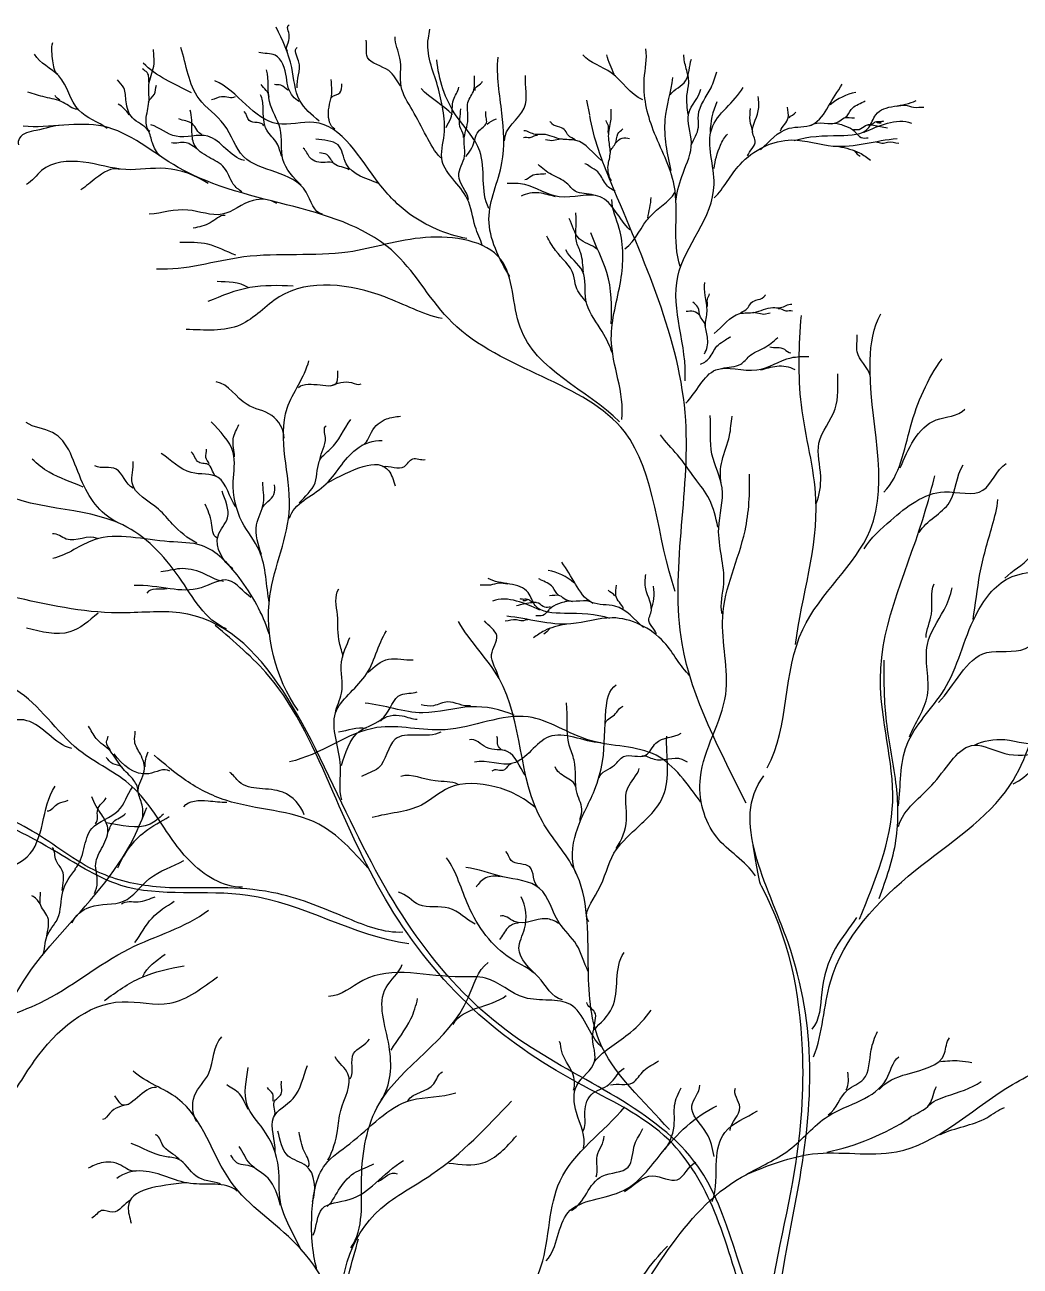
# Model space of a CAD drawing. Header units: millimetres. Extents: x 87938 to 265635, y 330093 to 434310.
# Drawn here: x 186247 to 187852, y 341666 to 343668 of the extents above; entities that cross this region are included whole.
import ezdxf

# ---------------------------------------------------------------- set-up
doc = ezdxf.new("R2010")
doc.units = ezdxf.units.MM

# ---------------------------------------------------------------- blocks, each defined once
blk = doc.blocks.new('A$C62A603CB')
for p, q in [((3153.8, 15493.8), (3146.4, 15527.7)), ((3066.1, 15433.6), (3051.7, 15436.1)), ((3089.9, 15438), (3066.1, 15433.6)), ((3762, 15411.3), (3769, 15403.2)), ((3769, 15403.2), (3775.9, 15398.2)), ((3530.5, 15039.1), (3554.3, 15034.7)), ((3554.3, 15034.7), (3568.7, 15037.2)), ((3054.7, 14302.4), (3047.8, 14297.4)), ((3061.7, 14310.5), (3054.7, 14302.4))]:
    blk.add_line(p, q)
for centre, radius, start, end in [((3790.3, 15419.4), 128, 100.9051, 130.5079), ((3609.1, 15450.7), 178.5, 155.894, 179.06), ((3033.5, 14318.6), 128, 49.4921, 79.0949), ((3573.7, 13683.5), 592.8, 282.2302, 302.3807)]:
    blk.add_arc(centre, radius, start, end)
for points, start_tangent, end_tangent in [([(2456.9, 15639.5), (2461.3, 15674.9), (2461.3, 15701)], (-0.545181, 0.838318), (0.957846, 0.287281)), ([(2810.3, 15394.6), (2776.9, 15444.8), (2744.9, 15504.1), (2719, 15558.9), (2716.1, 15624.3), (2705.3, 15673)], (-0.721391, 0.692528), (0.073914, 0.997265)), ([(2906.3, 15192.2), (2889.6, 15236.4), (2871.2, 15300.3), (2837.8, 15345.9), (2813.5, 15387), (2818, 15447.8), (2815, 15505.6), (2802.8, 15560.4), (2781.5, 15670), (2784.6, 15691.2)], (-0.342034, 0.939687), (0, 1)), ([(1928.3, 15586.4), (1916.7, 15617.9), (1916.7, 15660.1)], (-0.817702, 0.575642), (0.315976, 0.948767)), ([(2139.7, 15455.1), (2131.5, 15482.2), (2137.8, 15523), (2138.7, 15568.2), (2149.6, 15610.8), (2148.7, 15644.3)], (-0.76581, 0.643066), (0.037069, 0.999313)), ([(2537.7, 15264.5), (2499.9, 15315.5), (2355.7, 15397.6), (2311.2, 15470.9), (2253.5, 15530.8), (2211.4, 15648.4)], (-0.983822, 0.179149), (-0.307988, 0.95139)), ([(2479.3, 15555.6), (2482.6, 15617.7), (2479.3, 15648.8)], (-0.112322, 0.993672), (0.846382, 0.532576)), ([(2717.5, 15560.4), (2690.2, 15595.4), (2641.5, 15625.8), (2638.4, 15665.4)], (-0.569705, 0.82185), (-0.138227, 0.990401)), ([(3361.9, 15144.1), (3348, 15330.8), (3299.6, 15458.7), (3278.9, 15576.3), (3282.4, 15645.4)], (-0.316492, 0.948595), (-0.172812, 0.984955)), ([(2041.8, 15462), (1976.4, 15504.4), (1930.1, 15583.2), (1874.3, 15633.2)], (-0.796112, 0.60515), (-0.491849, 0.87068)), ([(2235.7, 15544.1), (2175.8, 15575.2), (2124.8, 15612.9)], (-0.87421, 0.485548), (-0.69396, 0.720013)), ([(2484.3, 15524.5), (2459.7, 15553.9), (2454.7, 15580.1), (2428.6, 15630.8), (2391, 15637.3)], (-0.893798, 0.448471), (-0.967011, 0.254733)), ([(2921.1, 15277.8), (2900, 15410), (2845.8, 15491.2), (2800.8, 15620.4)], (-0.464694, 0.885471), (-0.106279, 0.994336)), ([(2969.1, 15121.5), (2921.1, 15253.7), (2951.1, 15383), (2951.1, 15497.2), (2942, 15626.4)], (-0.522515, 0.85263), (0.084635, 0.996412)), ([(3275.5, 15527.9), (3202.9, 15590.1), (3137.1, 15631.6)], (-0.911632, 0.411008), (-0.666904, 0.745144)), ([(3209.7, 15586.6), (3192.5, 15631.6)], (-0.362719, 0.931899), (-0.231427, 0.972852)), ([(3338.8, 15539.8), (3374.1, 15572), (3387.3, 15621.9)], (0.56748, 0.823387), (0.316627, 0.94855)), ([(3380, 15494.4), (3377, 15538.4), (3381.4, 15567.7), (3375.6, 15599.9), (3369.7, 15632.2)], (-0.09646, 0.995337), (-0.057133, 0.998367)), ([(2138.7, 15566.4), (2134.2, 15590.9), (2123.3, 15599.9)], (-0.299612, 0.954061), (-0.624514, 0.781014)), ([(2488.5, 15332), (2446.7, 15391), (2440, 15462), (2415.6, 15524.2), (2408.9, 15597.3)], (-0.740367, 0.672203), (-0.280106, 0.959969)), ([(2957.1, 15434), (3002.3, 15509.2), (3005.2, 15584.4)], (-0.059701, 0.998216), (0.066096, 0.997813)), ([(3387.3, 15425.5), (3403.5, 15465), (3403.5, 15492.9), (3432.7, 15555.9), (3445.9, 15592.5)], (0.442149, 0.896942), (0.306265, 0.951946)), ([(2163.2, 15398.9), (2146, 15428.8), (2136, 15457.8), (2099.8, 15486.8), (2085.3, 15523.9), (2079.8, 15555.6), (2065.3, 15574.6)], (-0.67687, 0.736103), (-0.58924, 0.807958)), ([(2136.9, 15523), (2150.5, 15541.1), (2155.1, 15561.9)], (0.192443, 0.981308), (0.300911, 0.953652)), ([(2869.9, 15208.7), (2737.6, 15265.7), (2668.4, 15334.9), (2518.1, 15476.1), (2433.9, 15473.1), (2289.6, 15572.3)], (-0.981577, 0.191066), (-0.920281, 0.391257)), ([(2414.8, 15534.7), (2396.1, 15563.8)], (0.042728, 0.999087), (-0.575865, 0.817545)), ([(2458.1, 15550.6), (2441.7, 15562.1), (2427, 15563.7)], (-0.919448, 0.393212), (-0.917373, 0.398029)), ([(2566, 15460.7), (2551.3, 15498.3), (2559.5, 15549), (2557.8, 15575.2)], (-0.85755, 0.5144), (0, 1)), ([(2557.8, 15532.7), (2577.5, 15544.1), (2582.4, 15565.3)], (0.406001, 0.913873), (0.071424, 0.997446)), ([(2822.5, 15464.5), (2833.3, 15485.9), (2839.4, 15528.5), (2851.5, 15557.3)], (0.296315, 0.95509), (0.107685, 0.994185)), ([(2874.3, 15298.7), (2851.5, 15353.5), (2865.1, 15399.1), (2863.7, 15434.1), (2872.8, 15484.3), (2872.8, 15522.3), (2886.5, 15551.3), (2888, 15583.2)], (-0.207149, 0.978309), (0.084778, 0.9964)), ([(2889.6, 15549.8), (2906.3, 15571)], (-0.33789, 0.941186), (0.387672, 0.921797)), ([(3341.2, 15365.4), (3327.3, 15482.9), (3344.7, 15579.7)], (-0.242592, 0.970128), (0.120018, 0.992772)), ([(3372.8, 14881.1), (3356.1, 15121.2), (3439.7, 15333.3), (3434.2, 15461.7), (3506.8, 15556.6)], (0.073378, 0.997304), (0.512334, 0.858786)), ([(3546.8, 15413.4), (3612.3, 15462.6), (3666.1, 15471.6), (3703.4, 15513.3), (3734.7, 15564)], (0.734587, 0.678514), (0.554873, 0.831935)), ([(1973.4, 15506.6), (1940.5, 15522.3), (1898.7, 15534.2), (1859, 15545.5)], (-0.999964, 0.008427), (-0.978397, 0.206737)), ([(1932.3, 15527.5), (1921.8, 15538)], (-0.730696, 0.682703), (-0.326628, 0.945153)), ([(2336.2, 15535.3), (2305.4, 15535.3), (2282.2, 15528.5)], (-0.809864, -0.586617), (-0.994549, -0.104274)), ([(2444.4, 15397.4), (2432.7, 15428.2), (2409.5, 15458.2), (2400.9, 15510.3), (2395.2, 15540.1)], (-0.421869, 0.906657), (-0.442971, 0.896536)), ([(2836.9, 15494.1), (2764.6, 15554.3)], (-0.702733, 0.711454), (-0.683797, 0.729672)), ([(3352, 15298), (3368.2, 15359.5), (3387.3, 15429.9), (3381.4, 15497.3), (3409.3, 15553)], (0.133746, 0.991016), (0.225211, 0.97431)), ([(3516.6, 15398.9), (3534.4, 15433.3), (3529.7, 15446.9), (3541.5, 15502.6), (3541.5, 15535.6)], (0.349502, 0.936936), (-0.111816, 0.993729)), ([(3624.3, 15434.3), (3728.8, 15446.2), (3795.8, 15464.1), (3812.3, 15493.9), (3904.8, 15526.7)], (0.95137, 0.308052), (0.871055, 0.491186)), ([(2092.5, 15494), (2067.1, 15518.4)], (-0.590013, 0.807394), (-0.87425, 0.485476)), ([(2352.2, 15316.4), (2332.2, 15334.3), (2311.4, 15371.9), (2275.8, 15396), (2242.2, 15425.2), (2237, 15457.7), (2232.9, 15504.7)], (-0.865897, 0.500222), (-0.295555, 0.955326)), ([(2402.8, 15468.7), (2369, 15480.3), (2357.5, 15501.6)], (-0.439827, 0.898083), (-0.778813, 0.627257)), ([(2862.1, 15441.7), (2856.1, 15461.5), (2856.1, 15507.1)], (0.23863, 0.971111), (0.014588, 0.999894)), ([(2868.2, 15397.6), (2882, 15417.4), (2897.1, 15455.4), (2915.4, 15475.2), (2913.9, 15501.1)], (0.51487, 0.857268), (0.181543, 0.983383)), ([(3203.1, 15341.6), (3195.6, 15376.6), (3200.7, 15406.6), (3196.9, 15439.8), (3201.3, 15476.1), (3202.5, 15506.7)], (-0.526351, 0.850267), (-0.083036, 0.996547)), ([(3528.6, 15454), (3522.6, 15480.1), (3523.8, 15508.4)], (-0.140729, 0.990048), (0.07714, 0.99702)), ([(3592.4, 15456.9), (3610.3, 15486.5), (3609, 15511.4)], (0.368341, 0.929691), (0.023791, 0.999717)), ([(3612.6, 15486.5), (3628, 15499.6)], (0.432044, 0.901852), (0.548777, 0.835969)), ([(3741.8, 15487.6), (3755.6, 15506.1), (3783.7, 15523.6), (3787.6, 15525.6)], (0.826474, 0.562974), (0.883587, 0.468266)), ([(3859.2, 15513.4), (3879.9, 15515.6), (3899.2, 15511.3), (3922.8, 15511.3)], (0.996963, 0.077871), (0.998228, -0.059497)), ([(1938.7, 15470.1), (1878.2, 15457.6), (1839.6, 15439.8), (1837.5, 15424.2)], (-0.998153, -0.060753), (0.369543, -0.929214)), ([(3350.4, 14395.5), (3233.2, 14763.9), (2836.6, 15015.1), (2708.2, 15171.4), (2205.6, 15372.4), (2032.4, 15467.3), (1848, 15467.3)], (-0.334334, 0.942454), (-0.995821, 0.091331)), ([(2357.9, 15388.8), (2273.6, 15444.3), (2200.3, 15444.3), (2142.5, 15470.9)], (-0.982608, 0.185694), (-0.945301, 0.326199)), ([(2260.2, 15448.6), (2237.9, 15473), (2206.9, 15484.2)], (-0.975614, 0.219492), (-0.900874, 0.43408)), ([(2916.9, 15472.1), (2938.3, 15484.3)], (0.779975, 0.62581), (0.966443, 0.256882)), ([(3119.9, 15436.1), (3104.3, 15446.1), (3096.8, 15457.3), (3084.2, 15465.4), (3066.1, 15473), (3061.7, 15478)], (-0.829135, 0.559048), (-0.87003, 0.493)), ([(3513.3, 13908), (3366.2, 14275.5), (3374.3, 14789.9), (3202.7, 15337), (3153.8, 15492.1)], (-0.439112, 0.898432), (-0.141235, 0.989976)), ([(3196.3, 15451), (3196.3, 15468), (3191.2, 15480.5)], (-0.304016, 0.952667), (-0.131616, 0.991301)), ([(3662.6, 15469), (3725.8, 15477.5), (3739.1, 15486.4), (3763.1, 15486.4)], (0.75164, 0.659573), (0.999136, -0.041557)), ([(3710, 15472.8), (3736.4, 15470), (3758.8, 15459.6), (3765, 15453.9), (3778.2, 15441.5), (3794.9, 15440.7)], (0.929874, 0.367878), (0.997131, 0.0757)), ([(3760.9, 15460.2), (3774.1, 15460.2), (3788.7, 15469.3), (3806.9, 15470), (3839, 15463.7)], (0.998606, 0.052791), (0.978086, -0.208203)), ([(3785.4, 15453.7), (3839.1, 15474.5), (3894.3, 15474.5)], (0.916132, 0.400878), (0.918881, -0.394534)), ([(3794.3, 15471.1), (3804.9, 15472.8), (3810.9, 15477.3), (3823.3, 15478.4), (3830.9, 15479.6)], (0.996804, 0.079882), (0.967463, 0.253013)), ([(3813.6, 15477.5), (3818.9, 15475.2), (3824.7, 15475.2)], (0.969916, -0.243442), (0.991083, -0.133244)), ([(3033, 15446.1), (3015.5, 15441), (3000.5, 15441)], (-0.926545, 0.376184), (-0.900405, -0.435053)), ([(3180.6, 15388.6), (3121.1, 15434.8), (3088.3, 15437.5), (3045.6, 15448.5), (3027.8, 15448.5), (3001.7, 15456.8)], (-0.786474, 0.617624), (-0.999905, 0.013769)), ([(3201.3, 15405.4), (3211.9, 15426.6), (3218.1, 15449.8), (3229.4, 15461.1)], (-0.288454, 0.957494), (0.736359, 0.676591)), ([(3213.1, 15429.2), (3227.6, 15439.8), (3245.1, 15439.2)], (0.641992, 0.766711), (0.993512, -0.113724)), ([(3440.1, 15369.8), (3454.7, 15424), (3470.9, 15448.9)], (0.065642, 0.997843), (0.787158, 0.616751)), ([(2248.2, 15415.7), (2223.4, 15429.5), (2189.9, 15429.5)], (-0.868141, 0.496317), (-0.953192, 0.302366)), ([(2564.8, 15381.7), (2543.6, 15383.9), (2509.5, 15394.5), (2493.5, 15416.8)], (-0.791751, 0.610843), (-0.755548, 0.655094)), ([(2667.6, 15335.8), (2592.3, 15381), (2573.5, 15424.3), (2522.6, 15437.6)], (-0.934837, 0.355077), (-0.985014, 0.172476)), ([(3439.6, 15302.2), (3499.4, 15379.6), (3618.9, 15435.8), (3714, 15421.8), (3861.6, 15439.4)], (0.719808, 0.694173), (0.995946, 0.089952)), ([(3812.8, 15431.3), (3826.3, 15428.6), (3839.4, 15430.9), (3865.1, 15428.2)], (0.999496, 0.031738), (0.993382, -0.114853)), ([(2274.2, 15335.6), (2175.8, 15370.1), (2084.7, 15367.6), (1986.3, 15384.8), (1890.4, 15365.1), (1855.8, 15333.1)], (-0.83978, 0.542927), (-0.887846, -0.460142)), ([(2598.9, 15366.9), (2564.8, 15380.7), (2547.7, 15401.9), (2530.8, 15406.2)], (-0.787205, 0.616691), (-0.980602, 0.19601)), ([(2070, 15367.6), (2015.9, 15347.9), (1981.4, 15320.9)], (-0.939194, 0.343386), (-0.82238, -0.568938)), ([(3052.5, 15358), (3019, 15352.5), (3003.8, 15343.9)], (-0.977964, -0.208771), (-0.998472, -0.055261)), ([(3162.7, 15308.3), (3119.5, 15318), (3100, 15336.3), (3065.5, 15355.9), (3034.1, 15379.6)], (-0.946525, 0.322631), (-0.73789, 0.674921)), ([(3211.9, 15318.5), (3189.4, 15335.3), (3171.8, 15362.2), (3154.3, 15374.1), (3141.9, 15381)], (-0.962666, 0.27069), (-0.99118, 0.132523)), ([(3245.9, 15228.4), (3177, 15304.9), (3082.7, 15304.9), (3003.6, 15332.9), (2962.8, 15335.5)], (-0.722907, 0.690946), (-0.99955, -0.030004)), ([(2432.3, 15289.2), (2377.9, 15296.6), (2306.5, 15264.5), (2227.5, 15274.4), (2138.6, 15264.5)], (-0.827181, 0.561936), (-0.996096, -0.088278)), ([(3074.1, 15305), (3036.3, 15313.7), (2995.1, 15306.1)], (-0.967956, 0.251119), (-0.873883, -0.486136)), ([(3227.1, 14791.7), (3203, 14977.4), (3224.7, 15112.4), (3221.3, 15231.7), (3203.9, 15298.7)], (0.118745, 0.992925), (-0.029315, 0.99957)), ([(3234.3, 15185), (3292.9, 15260.6), (3349, 15314.5)], (0.810048, 0.586363), (0.502979, 0.864298)), ([(3286.9, 15255.8), (3294.7, 15303.3)], (0.167389, 0.985891), (0.030537, 0.999534)), ([(2313.8, 15262), (2279.3, 15244.8), (2239.8, 15232.4)], (-0.992329, 0.123624), (-0.96851, -0.248973)), ([(3169.9, 15183.9), (3128.9, 15208.4), (3105.9, 15254.6)], (-0.721831, 0.692069), (-0.501364, 0.865236)), ([(3138.7, 15131.1), (3132.8, 15174.8), (3122.5, 15202.6), (3121.7, 15235.4), (3121.1, 15268.2)], (-0.106192, 0.994346), (-0.145322, 0.989384)), ([(3221.9, 14786.6), (2992.9, 15004.3), (2948.3, 15160.6), (2775.1, 15210.9), (2596.4, 15177.4), (2356.3, 15166.2), (2155.2, 15138.3)], (-0.707412, 0.706802), (-0.997992, 0.063333)), ([(3145.5, 15062.2), (3121.7, 15097.6), (3116, 15124.9), (3074.7, 15180.8), (3054.4, 15214)], (-0.613903, 0.789381), (-0.4919, 0.870652)), ([(3202.8, 15012.6), (3192.6, 15130.5), (3156.1, 15221.8)], (0.042021, 0.999117), (-0.317708, 0.948189)), ([(2337.9, 15170.7), (2273.6, 15195.7), (2209.3, 15199.2)], (-0.947682, 0.319215), (-0.99981, -0.019506)), ([(3205.7, 14944.4), (3177.4, 15001.4), (3144.6, 15066.5), (3136.7, 15133.7), (3098.2, 15182.7)], (-0.3308, 0.943701), (-0.417018, 0.908898)), ([(2813.2, 15024.2), (2681, 15074.2), (2438, 15074.2), (2348.7, 15009.9), (2223.6, 14999.2)], (-0.9777, 0.210005), (-0.999706, 0.024244)), ([(2366.5, 15095.7), (2295.1, 15109.9)], (-0.831963, 0.554831), (-0.99666, 0.081662)), ([(3417.3, 14942.8), (3424.8, 14977.8), (3419.8, 15007.8), (3423.5, 15040.9), (3419.1, 15077.2), (3418, 15107.8)], (0.526351, 0.850267), (0.083036, 0.996547)), ([(3424.2, 15052.2), (3424.2, 15069.1), (3429.2, 15081.6)], (0.304016, 0.952667), (0.131616, 0.991301)), ([(3500.6, 15037.2), (3516.1, 15047.2), (3523.6, 15058.5), (3536.2, 15066.6), (3554.3, 15074.1), (3558.7, 15079.1)], (0.829135, 0.559048), (0.87003, 0.493)), ([(3407.3, 15030.4), (3392.8, 15040.9), (3375.4, 15040.4)], (-0.641992, 0.766711), (-0.993512, -0.113724)), ([(3419.1, 15006.5), (3408.5, 15027.8), (3402.3, 15050.9), (3391, 15062.2)], (0.288454, 0.957494), (-0.736359, 0.676591)), ([(3439.8, 14989.7), (3499.3, 15035.9), (3532.2, 15038.6), (3574.8, 15049.6), (3592.7, 15049.6), (3618.7, 15057.9)], (0.786474, 0.617624), (0.999905, 0.013769)), ([(3587.5, 15047.2), (3605, 15042.2), (3620, 15042.2)], (0.926545, 0.376184), (0.900405, -0.435053)), ([(3562.2, 13989.7), (3643.9, 14308.1), (3799.1, 14536.8), (3799.1, 14928.7), (3823.7, 15034.9)], (0.469366, 0.883004), (0.492187, 0.87049)), ([(3627.4, 14273.2), (3674.4, 14607.6), (3640.8, 14825.3), (3640.8, 15031.8)], (0.122748, 0.992438), (0.077788, 0.99697)), ([(3799.5, 14892.9), (3769.2, 14948.1), (3769.2, 14986.7)], (-0.24275, 0.970089), (-0.12141, 0.992602)), ([(3408.5, 14919.6), (3431, 14936.5), (3448.7, 14963.4), (3466.1, 14975.3), (3478.6, 14982.1)], (0.962666, 0.27069), (0.99118, 0.132523)), ([(3457.7, 14909.4), (3501, 14919.1), (3520.4, 14937.5), (3555, 14957), (3586.3, 14980.7)], (0.946525, 0.322631), (0.73789, 0.674921)), ([(3567.9, 14959.1), (3601.5, 14953.7), (3616.6, 14945.1)], (0.977964, -0.208771), (0.998472, -0.055261)), ([(2481.4, 14121.8), (2416.7, 14385.3), (2461.5, 14589.1), (2456.4, 14817.9), (2506.3, 14927.3)], (-0.579088, 0.815265), (0.233415, 0.972377)), ([(3374.6, 14829.6), (3443.5, 14906.1), (3537.8, 14906.1), (3616.9, 14934.1), (3657.7, 14936.7)], (0.722907, 0.690946), (0.99955, -0.030004)), ([(3830.7, 14624.3), (3892.2, 14775.1), (3964.7, 14931.4)], (0.695176, 0.718839), (0.589336, 0.807888)), ([(2482.6, 14865.9), (2571.3, 14878.6), (2573, 14903.9)], (0.737996, 0.674805), (0.104818, 0.994491)), ([(3546.3, 14906.1), (3584.1, 14914.8), (3625.3, 14907.2)], (0.967956, 0.251119), (0.873883, -0.486136)), ([(2449.3, 14748.8), (2420.8, 14801), (2363.8, 14826.3), (2292.5, 14878.6)], (-0.01063, 0.999944), (-0.990638, 0.136518)), ([(2557, 14869.1), (2604.6, 14877), (2626.8, 14873.9)], (0.917071, 0.398724), (0.888694, 0.458502)), ([(3675, 14598.5), (3685.4, 14660.7), (3681.2, 14737.4), (3718.5, 14816.2), (3724.8, 14897)], (0.348949, 0.937142), (0.035045, 0.999386)), ([(3868.5, 14680.4), (3951.4, 14790.8), (4017.6, 14815.6)], (0.383081, 0.923715), (0.680159, 0.733065)), ([(2068.8, 14553.4), (1984.9, 14646.2), (1915.4, 14762.2), (1855, 14785.3)], (-0.920664, 0.390356), (-0.802945, 0.596053)), ([(2415.1, 14369.4), (2392.3, 14489), (2352.7, 14555.6), (2332.1, 14648.9), (2332.1, 14715.5), (2281.5, 14786.7)], (-0.185262, 0.982689), (-0.65845, 0.752624)), ([(2484.3, 14599.9), (2520.6, 14645.8), (2533.3, 14701.2), (2555.5, 14723.4), (2603, 14791.5)], (0.651576, 0.758583), (0.604165, 0.796859)), ([(2628.4, 14732.9), (2650.5, 14763), (2685.4, 14793.1), (2717.1, 14799.5)], (0.970463, 0.241248), (0.990552, 0.13714)), ([(3458.1, 14344.2), (3461.9, 14413.8), (3450.3, 14541.5), (3458.1, 14634.4), (3434.8, 14711.8), (3430.9, 14800.8)], (-0.220315, 0.975429), (-0.090841, 0.995865)), ([(3456, 14644.6), (3458, 14696.8), (3475.3, 14754.8), (3481.2, 14799.3)], (-0.178384, 0.983961), (0.164892, 0.986312)), ([(2335.3, 14706), (2332.1, 14747.2), (2344.8, 14780.4)], (-0.046794, 0.998905), (0.334956, 0.942234)), ([(2531.4, 14699.5), (2544.3, 14750.3), (2546, 14777.3)], (0.142152, 0.989845), (0.817269, 0.576256)), ([(3448.3, 14544), (3428.8, 14607.8), (3395.9, 14656.1), (3355.3, 14710.3), (3316.6, 14756.8)], (-0.201025, 0.979586), (-0.538906, 0.842366)), ([(2461.5, 14564.3), (2541.1, 14638.9), (2615.7, 14723.5), (2675.4, 14743.3)], (0.283887, 0.958858), (0.993907, -0.110225)), ([(1986.1, 14635.8), (1908.1, 14670.4), (1869.1, 14700.7)], (-0.89939, 0.437147), (-0.721455, 0.692462)), ([(2338.4, 14590.4), (2297.3, 14658.5), (2235.5, 14669.5), (2165.8, 14713.9)], (-0.606837, 0.794826), (-0.839713, 0.54303)), ([(2294, 14660.1), (2276.7, 14687), (2252.8, 14693.3), (2235.5, 14717.1)], (-0.925417, 0.378951), (-0.756963, 0.653458)), ([(2276.7, 14690.1), (2268.8, 14704.4), (2270.3, 14723.4)], (-0.336869, 0.941551), (-0.301472, 0.953475)), ([(2675.9, 14683.8), (2726.6, 14683.8), (2745.6, 14701.2), (2774.1, 14699.6)], (0.985204, 0.171384), (0.980647, 0.195786)), ([(2316.7, 14309.7), (2207.6, 14428.3), (2077.8, 14548.9), (1771.6, 14636.9), (1688.1, 14678.7)], (-0.930195, 0.367065), (-0.999704, 0.024337)), ([(2101.5, 14633.8), (2062.3, 14677.8), (2013.5, 14685.2)], (-0.922084, 0.38699), (-0.866206, 0.499688)), ([(2248.2, 14506.8), (2192, 14550.8), (2160.1, 14585), (2099, 14646), (2101.5, 14694.9)], (-0.879237, 0.476384), (-0.105458, 0.994424)), ([(3785.4, 14494), (3847, 14559.5), (3970.3, 14625), (4058.9, 14628.8), (4112.7, 14690.5)], (0.512072, 0.858942), (0.862215, 0.506542)), ([(3912, 14531.3), (3981.9, 14601.3), (4013.8, 14687.1)], (0.506326, 0.862342), (0.562021, 0.827123)), ([(2397.1, 14481.1), (2386, 14549.2), (2401.8, 14599.9), (2400.2, 14647.4)], (-0.304539, 0.9525), (0, 1)), ([(2398.7, 14586.5), (2425.6, 14618.9), (2427.1, 14641.1)], (0.355097, 0.93483), (-0.130271, 0.991478)), ([(3535, 13740.4), (3445.8, 13829.6), (3408.1, 13966.7), (3466.4, 14158.6), (3459.5, 14336.8), (3510.9, 14535.6), (3521.3, 14665.9)], (-0.547036, 0.837109), (-0.028307, 0.999599)), ([(2331.2, 14447.5), (2297, 14523.9), (2319, 14565.4), (2306.8, 14626.5)], (-0.8012, 0.598397), (-0.290597, 0.956845)), ([(2294.5, 14519), (2282.4, 14553.3), (2267.7, 14597.2)], (-0.901098, 0.433615), (-0.338333, 0.941026)), ([(4036.1, 14331), (4051.9, 14436), (4080.5, 14547.2), (4093.3, 14607.7)], (0.179026, 0.983844), (0.070841, 0.997488)), ([(4109.1, 14426.5), (4166.5, 14474.1), (4201.4, 14575.8)], (0.707186, 0.707028), (0.276994, 0.960872)), ([(2019.3, 14517.7), (1947.5, 14516.5), (1915.7, 14528.8)], (-0.899138, 0.437665), (-0.991253, -0.131972)), ([(2414.7, 14298.1), (2345.4, 14428), (2258.8, 14501.7), (2185.2, 14510.3), (2012, 14514.6), (1916.7, 14471.3)], (-0.298382, 0.954447), (-0.970209, -0.242271)), ([(2309.3, 14418.9), (2260.4, 14438.4), (2209.1, 14448.1), (2165, 14440.9)], (-0.98837, 0.152069), (-0.997664, -0.068317)), ([(3276.9, 14312.6), (3211.4, 14361.8), (3157.7, 14370.7), (3120.4, 14412.5), (3089, 14463.2)], (-0.734587, 0.678514), (-0.554873, 0.831935)), ([(3864.4, 13901.9), (3883.4, 14041.8), (3969.3, 14169), (4042.4, 14340.6), (4118.7, 14426.5), (4252.3, 14458.2)], (0.120752, 0.992683), (0.91741, 0.397943)), ([(2372.8, 14382.2), (2321.5, 14421.3), (2257.9, 14404.2), (2187.1, 14401.8), (2103.9, 14409.1)], (-0.843374, 0.537327), (-0.998483, -0.055064)), ([(2964.6, 14412.6), (2943.9, 14414.7), (2924.6, 14410.4), (2901, 14410.4)], (-0.996963, 0.077871), (-0.998228, -0.059497)), ([(3199.5, 14333.4), (3095, 14345.3), (3027.9, 14363.3), (3011.5, 14393.1), (2919, 14425.9)], (-0.95137, 0.308052), (-0.871055, 0.491186)), ([(3081.9, 14386.8), (3068.2, 14405.3), (3040.1, 14422.8), (3036.2, 14424.7)], (-0.826474, 0.562974), (-0.883587, 0.468266)), ([(3307.1, 14298.1), (3289.4, 14332.4), (3294, 14346.1), (3282.2, 14401.8), (3282.2, 14434.8)], (-0.349502, 0.936936), (0.111816, 0.993729)), ([(3927.9, 14289.8), (3940.6, 14343.8), (3947, 14413.7)], (0.022408, 0.999749), (0.440859, 0.897577)), ([(3558.9, 12691.5), (3402.3, 13071.7), (2992.2, 13362.5), (2611.8, 13847), (2209.1, 14346.4), (2067.4, 14346.4), (1821.3, 14383.6)], (-0.464328, 0.885663), (-0.976956, 0.213439)), ([(2179.7, 14401.8), (2133.3, 14392)], (-0.990292, -0.138999), (-0.474907, -0.880036)), ([(2584.6, 14244.4), (2576.7, 14277.4), (2572.1, 14341.8), (2575.2, 14401.5)], (-0.05507, 0.998482), (0.552762, 0.833339)), ([(3161.2, 14368.2), (3098, 14376.7), (3084.6, 14385.6), (3060.7, 14385.6)], (-0.75164, 0.659573), (-0.999136, -0.041557)), ([(3211.1, 14385.7), (3195.7, 14398.8)], (-0.432044, 0.901852), (-0.548777, 0.835969)), ([(3231.4, 14356.1), (3213.5, 14385.7), (3214.8, 14410.6)], (-0.368341, 0.929691), (-0.023791, 0.999717)), ([(3295.2, 14353.2), (3301.2, 14379.3), (3300, 14407.6)], (0.140729, 0.990048), (-0.07714, 0.99702)), ([(3889.7, 14060.9), (3931, 14156.2), (3931, 14273.9), (3969.3, 14353.4), (3988.3, 14404.2)], (0.372723, 0.927943), (0.191007, 0.981589)), ([(3038.4, 14352.9), (2984.7, 14373.7), (2929.5, 14373.7)], (-0.916132, 0.400878), (-0.918881, -0.394534)), ([(3062.9, 14359.4), (3049.7, 14359.4), (3035, 14368.5), (3016.9, 14369.2), (2984.8, 14362.9)], (-0.998606, 0.052791), (-0.978086, -0.208203)), ([(3029.5, 14370.2), (3018.8, 14372), (3012.9, 14376.4), (3000.5, 14377.6), (2992.8, 14378.8)], (-0.996804, 0.079882), (-0.967463, 0.253013)), ([(3010.2, 14376.7), (3004.9, 14374.4), (2999, 14374.4)], (-0.969916, -0.243442), (-0.991083, -0.133244)), ([(3113.8, 14372), (3087.3, 14369.2), (3064.9, 14358.7), (3058.7, 14353.1), (3045.5, 14340.6), (3028.8, 14339.9)], (-0.929874, 0.367878), (-0.997131, 0.0757)), ([(4128.7, 13952.8), (4284.1, 14125.8), (4541.5, 14165.7), (4776.8, 14289.9), (4981, 14321), (5265, 14321), (5367.2, 14267.8)], (0.909738, 0.415182), (0.955341, -0.295507)), ([(3336.8, 13156), (3174.9, 13361.4), (3149.9, 13535.7), (3118.8, 13753.5), (3044.1, 13865.6), (2944.4, 14195.5), (2851, 14326.2)], (-0.661982, 0.749519), (-0.496021, 0.86831)), ([(2943.7, 14197.2), (2927.3, 14250.7), (2939.2, 14294), (2911, 14328.2)], (-0.189545, 0.981872), (-0.593731, 0.804664)), ([(3010.9, 14330.5), (2997.5, 14327.8), (2984.4, 14330.1), (2958.6, 14327.4)], (-0.999496, 0.031738), (-0.993382, -0.114853)), ([(3384.2, 14201.4), (3324.3, 14278.8), (3204.8, 14335), (3109.8, 14321), (2962.1, 14338.6)], (-0.719808, 0.694173), (-0.995946, 0.089952)), ([(2582, 13915.7), (2579.2, 13993.7), (2568, 14116.2), (2634.9, 14199.6), (2685, 14305.4)], (-0.291088, 0.956696), (0.52853, 0.848915)), ([(3956.6, 14140.3), (4067.8, 14254.8), (4156.9, 14264.3), (4207.8, 14302.5), (4341.3, 14318.4)], (0.707393, 0.706821), (0.964942, 0.262462)), ([(2567.4, 14115.6), (2581.5, 14161.2), (2581.5, 14233.4), (2600.3, 14289.9)], (0.153376, 0.988168), (0.316652, 0.948542)), ([(2642.8, 14209.8), (2689.9, 14239.7), (2746.5, 14238.1)], (0.73532, 0.67772), (0.996819, 0.079702)), ([(2353.6, 13714.5), (2231.1, 13775.8), (2150.4, 13885.4), (2098.9, 13946.7), (1976.4, 14030.4), (1831.2, 14169), (1611.9, 14227)], (-0.9998, -0.02), (-0.961487, 0.27485)), ([(2581.5, 13994.6), (2622.3, 14073.2), (2678.9, 14106.2), (2718.3, 14158), (2756, 14164.3)], (0.293842, 0.955854), (0.944665, 0.328038)), ([(3121.9, 13745.4), (3121.9, 13840.5), (3164.1, 13938.1), (3182.7, 14004.1), (3190.6, 14122.9), (3214.4, 14180.9)], (-0.42088, 0.907116), (0.842806, 0.538218)), ([(2979.1, 14110.6), (2879.4, 14130.1), (2768.6, 14116.2), (2635.6, 14138.4)], (-0.917045, 0.398784), (-0.996217, 0.086903)), ([(2878.5, 14132.6), (2826, 14141.4), (2793.2, 14132.6), (2764.8, 14134.9)], (-0.978838, -0.204637), (-0.957118, 0.289697)), ([(3130.9, 13867.5), (3134.9, 13889.1), (3124.5, 13930), (3117.3, 14007), (3106, 14041.5), (3099.6, 14139.3)], (-0.00922, 0.999957), (-0.129185, 0.991621)), ([(3189.9, 14091.6), (3210.1, 14111.8), (3230.3, 14131.9)], (0.036178, 0.999345), (0.932287, 0.36172)), ([(1960.2, 14033.7), (1857, 14098.1), (1721.6, 14069.1), (1602.2, 14091.6), (1434.7, 14111)], (-0.969489, 0.245133), (-0.988719, -0.149784)), ([(3409, 13910.4), (3305.9, 14018.4), (3153.9, 14052.7), (3011.6, 14106.6), (2820.2, 14077.2), (2663.1, 14082.1), (2462, 14003.6)], (-0.5887, 0.808352), (-0.980603, -0.196002)), ([(2671, 14096.8), (2721.4, 14109.3), (2756, 14101.5)], (0.62316, 0.782095), (1, 0)), ([(4039.2, 14041.8), (4109.1, 14054.5), (4191.9, 14051.4), (4236.4, 14099), (4331.9, 14108.6)], (0.911847, 0.41053), (0.92083, 0.389963)), ([(2111.5, 13933.4), (2103.1, 13960.5), (2075.1, 13990.8), (2049.1, 14027.8), (2016.3, 14057.1), (1998.4, 14085.4)], (0.276999, 0.96087), (-0.5881, 0.808788)), ([(2123.2, 13873.6), (2120.9, 13908), (2113, 13937.7), (2126.9, 13981.9), (2118.2, 14020.8), (2105.1, 14050.2), (2106.5, 14074)], (0.151288, 0.98849), (0.038478, 0.999259)), ([(2638.5, 14080.2), (2574.8, 14071.9)], (-0.990089, 0.140439), (-0.9883, -0.152521)), ([(2810.2, 14071.9), (2704.9, 14055.3), (2666.1, 13988.8), (2627.4, 13969.5)], (-0.875872, -0.482543), (-0.855762, -0.517369)), ([(3178.5, 14047), (3059.4, 14060.9), (2976.4, 13999.9), (2887.7, 14002.7)], (-0.998606, 0.052792), (-0.973368, -0.229249)), ([(3174.6, 13966.2), (3210.4, 13996), (3231.2, 14015.4), (3282, 14018.4), (3305.8, 14046.6), (3364, 14069)], (0.266959, 0.963708), (0.853386, 0.52128)), ([(2050.1, 14026.3), (2040.3, 14049.1), (2044.3, 14062.7)], (-0.283407, 0.959), (0.082783, 0.996568)), ([(3004.9, 13972.2), (2963, 14027.4), (2915.4, 14036.3), (2876.6, 14054.2)], (-0.573635, 0.819111), (-0.965645, -0.259865)), ([(2958.6, 14030.3), (2940.8, 14045.2), (2939.2, 14061.6)], (-0.883717, -0.468021), (-0.612478, 0.790488)), ([(3151.1, 13634.6), (3172.2, 13705.8), (3209.1, 13793), (3259.2, 13848.4), (3322.7, 13924.9), (3330.5, 14062.2)], (-0.604293, 0.796762), (0.03066, 0.99953)), ([(3864.4, 13854.3), (3947, 13956), (4039.2, 14041.8), (4109.1, 14022.7), (4271.4, 14035.5), (4417.7, 14003.6)], (0.26931, 0.963054), (0.955817, -0.293961)), ([(2075.9, 13991.3), (2054.5, 13998.7), (2039.1, 14013.5)], (-0.707024, 0.707189), (-0.781633, 0.623739)), ([(2186.3, 13982), (2137.3, 13975.9), (2057.8, 14021.8)], (-0.857461, 0.514548), (-0.571464, 0.820627)), ([(2128.9, 13992), (2136.3, 14026.4)], (0.039434, 0.999222), (0.454898, 0.890543)), ([(3273.1, 14016.9), (3301.3, 14009.4), (3365.4, 14009.4), (3377.3, 14003.5)], (0.975431, 0.220306), (0.925819, -0.377968)), ([(2971.8, 13998.3), (2956.7, 13984.9), (2928.1, 13981.5)], (-0.999929, -0.011878), (-0.626038, -0.779793)), ([(3120.8, 13946.3), (3097.7, 13968.1), (3073.6, 13992.1)], (-0.27383, 0.961778), (-0.273397, 0.961901)), ([(3214.4, 13803.5), (3238.1, 13869.5), (3240.8, 13943.4), (3267.2, 13988.3)], (0.519544, 0.854444), (0.215212, 0.976567)), ([(2495.4, 13881.1), (2446.4, 13933.1), (2345.4, 13957.6), (2323.9, 13979)], (-0.315896, 0.948794), (-0.850336, 0.526239)), ([(3026.9, 13898.5), (2934.5, 13946), (2828.9, 13943.4), (2765.5, 13903.8), (2652, 13874.8)], (-0.74393, 0.668258), (-0.959188, -0.28277)), ([(2850, 13951.3), (2797.1, 13959.2), (2718, 13969.8)], (-0.885133, 0.465339), (-0.959257, -0.282534)), ([(3712.7, 11923.4), (3647.3, 12254.4), (3579.1, 12570.4), (3634.9, 13029), (3610, 13586.8), (3554.2, 13971.1)], (-0.10794, 0.994157), (0.605285, 0.796009)), ([(2736.5, 13584.3), (2365.4, 13695.7), (2073.1, 13718.8), (1929.3, 13793), (1697.3, 13904.3), (1465.3, 13941.4)], (-0.99135, 0.131242), (-0.9922, -0.124659)), ([(1642.8, 13321.6), (1720.8, 13442.7), (1739.7, 13538.7), (1785.7, 13739.8), (1857.2, 13784.3), (1921.6, 13947)], (0.70818, 0.706032), (0.545653, 0.838011)), ([(1967.3, 13756.6), (2006.4, 13849.7), (2067.2, 13890.6), (2100.3, 13944.9)], (0.712031, 0.702148), (0.602704, 0.797965)), ([(2722.7, 13610.7), (2596.9, 13642.2), (2434.7, 13699.7), (2319.4, 13712.8), (2154.5, 13715.4), (2021, 13749.4), (1869.1, 13843.7), (1709.5, 13906.5)], (-0.998592, -0.053042), (-0.978238, 0.207487)), ([(1903.6, 13890.3), (1929.1, 13907.5), (1952.2, 13914.8)], (0.999379, -0.035238), (0.883663, 0.468125)), ([(2012.4, 13699.8), (2019, 13725.7), (2015.3, 13768.6), (2031.5, 13808.4), (2043, 13851.4), (2029.2, 13881.2), (2006.4, 13922.6)], (0.439741, 0.898124), (-0.287479, 0.957787)), ([(2015, 13860.8), (2019.9, 13893.5), (2039.5, 13920.1)], (0.687378, 0.7263), (0.505662, 0.862732)), ([(2218.1, 13899.6), (2274, 13913.5), (2317.7, 13910.2)], (0.58805, 0.808825), (0.999908, -0.013583)), ([(2043.4, 13840.2), (2056.2, 13865.4), (2084.1, 13884.1)], (0.443782, 0.896135), (0.622546, 0.782583)), ([(1938.3, 13706.7), (1938.3, 13753.1), (1924.2, 13775.8), (1915.6, 13806.1)], (0.030929, 0.999522), (-0.626728, 0.779238)), ([(3034.8, 13714.8), (3015.3, 13761.2), (2972.1, 13776.1), (2960, 13797)], (-0.83286, 0.553483), (-0.722143, 0.691743)), ([(1892.9, 13557.5), (1902.6, 13600.7), (1927.5, 13641.8), (1939.4, 13704.5), (1969.6, 13756.4)], (0.458128, 0.888886), (0.638925, 0.769269)), ([(1961.1, 13632.5), (2002.1, 13668.9), (2079.3, 13682.1), (2139.4, 13734.4), (2218.6, 13775.8)], (0.373187, 0.927756), (0.876026, 0.482264)), ([(3090.3, 13455.2), (3034.8, 13507.9), (2971.4, 13550.2), (2873.8, 13671.6), (2823.6, 13782.4)], (-0.983528, 0.180755), (-0.577585, 0.816331)), ([(3149.9, 13520.7), (3123, 13581.9), (3082.7, 13632.7), (3037.7, 13711.9), (2952.7, 13738.7), (2867.5, 13759.7)], (-0.468762, 0.883325), (-0.994926, 0.100613)), ([(2946.6, 13738.7), (2913.8, 13735.8), (2891.3, 13714.8)], (-0.970847, 0.2397), (-0.562634, -0.826706)), ([(1902.6, 13601.8), (1904.8, 13645.1), (1887.5, 13676.4), (1888.5, 13703.4)], (0.130797, 0.991409), (-0.062404, 0.998051)), ([(2889.6, 13629.3), (2828.9, 13666.3), (2760.2, 13674.2), (2712.7, 13703.2)], (-0.893418, 0.449226), (-0.973303, 0.229523)), ([(1886.4, 13676.4), (1868, 13694.8)], (-0.411742, 0.911301), (-0.89451, 0.447049)), ([(2074.6, 13676), (2112.9, 13681), (2152.6, 13692.7)], (0.754718, 0.656049), (0.942751, 0.333497)), ([(2105.5, 13586.8), (2145, 13643.4), (2196.3, 13682.2)], (0.608576, 0.793495), (0.840753, 0.541418)), ([(3034.8, 13507.9), (2990, 13573.9), (3003.2, 13618.7), (2995.3, 13692.7)], (-0.723654, 0.690163), (-0.417336, 0.908752)), ([(1586, 12775), (1654.6, 13083.3), (1604.5, 13238), (1720.2, 13376.3), (1887.2, 13448.2), (2092.7, 13572.8), (2275.3, 13661.8)], (0.192981, 0.981203), (0.793044, 0.609164)), ([(3081.1, 13631.2), (3052.8, 13641.7), (2979.5, 13635.7), (2946.6, 13647.6)], (-0.825205, 0.564833), (-0.916331, -0.400422)), ([(3767.4, 13644.8), (3719.4, 13574.2), (3687.6, 13471.6), (3664.8, 13387.4)], (-0.530832, -0.847477), (-0.668606, -0.743617)), ([(2988.5, 13631.2), (2964.6, 13620.7), (2945.2, 13593.9)], (-0.988171, 0.153353), (-0.650857, -0.759201)), ([(2123.6, 13508.5), (2175, 13560.2)], (0.381118, 0.924526), (0.781716, 0.623634)), ([(3162.4, 13386.4), (3205, 13437.2), (3232.3, 13564.2)], (0.727048, 0.686587), (0.571676, 0.820479)), ([(3180.1, 13346.7), (3108.7, 13444.3), (3003.2, 13460.1), (2913.4, 13505), (2857.9, 13507.7), (2630.9, 13499.7), (2551.6, 13462.8)], (-0.726166, 0.687519), (-0.999942, -0.010777)), ([(2603.3, 12884), (2627.7, 13043.2), (2668.3, 13215.7), (2873.3, 13459.6), (2919.3, 13540.8)], (0.567375, 0.82346), (0.816213, 0.577751)), ([(2673.1, 13224.5), (2691.1, 13348.3), (2684.1, 13483.3), (2721.3, 13536.2)], (0.546473, 0.837477), (0.334042, 0.942558)), ([(1792.7, 13200.1), (1874.6, 13315.3), (2076.3, 13450.8), (2186.3, 13447.3), (2296.1, 13508.2)], (0.6944, 0.719589), (0.816267, 0.577674)), ([(2695.9, 13339), (2741.3, 13411.2), (2756.8, 13458.1)], (0.502719, 0.86445), (0.212635, 0.977132)), ([(2838.6, 13398.5), (2960.9, 13465)], (0.481323, 0.876543), (0.789964, 0.613153)), ([(3162.8, 13386), (3164.6, 13427), (3146.2, 13449.3)], (-0.019817, 0.999804), (-0.132334, 0.991205)), ([(3164.5, 13313.3), (3247.3, 13380.1), (3294.5, 13431.3)], (0.632135, 0.774858), (0.572782, 0.819708)), ([(3139.1, 13113.2), (3122.7, 13195.4), (3123.4, 13258), (3164.3, 13312.7), (3162.3, 13385.2)], (0.228557, 0.973531), (0.365267, 0.930903)), ([(2248.4, 13174.4), (2242.9, 13233.7), (2276.1, 13286.5), (2306.2, 13369.7)], (-0.548861, 0.835914), (0.746123, 0.665808)), ([(2601.2, 13273), (2609.2, 13331.3), (2645.6, 13364.7)], (0.54953, 0.835474), (0.440295, 0.897853)), ([(3115.9, 13247.1), (3113.3, 13286.9), (3088.8, 13336.3), (3083.9, 13358.9)], (0.308054, 0.951369), (-0.359948, 0.932973)), ([(3702.6, 13189.9), (3747.2, 13247.5), (3783.7, 13272.1), (3801.5, 13339.6), (3815.9, 13382.1)], (0.816495, 0.577352), (0.405109, 0.914268)), ([(3819.9, 13248.4), (3884.3, 13284.2), (3970.7, 13332.1), (3982.3, 13367.6)], (0.65057, 0.759446), (0.694821, 0.719183)), ([(2488.3, 12878.6), (2440.6, 12990.6), (2436.3, 13068), (2401.3, 13156.9), (2364.2, 13212.2), (2366.5, 13299.5)], (-0.394287, 0.918987), (0.126785, 0.99193)), ([(2428.7, 13104.8), (2425, 13184.3), (2470.1, 13227.9), (2503.1, 13303.6)], (0.060408, 0.998174), (0.394133, 0.919054)), ([(2550.3, 13085.7), (2572.4, 13153.6), (2579.7, 13199.8), (2596.4, 13284.5), (2567.1, 13323.7)], (0.464109, 0.885778), (-0.467072, 0.884219)), ([(3137.6, 13152.7), (3142, 13190.2), (3156.2, 13236.1), (3198.3, 13260.9), (3232.4, 13297.7)], (0.571205, 0.820807), (0.854422, 0.519579)), ([(3201.1, 13259.4), (3251.7, 13263.9), (3277.9, 13292), (3311.4, 13314.4)], (0.978559, 0.205968), (0.816818, 0.576896)), ([(3512.8, 13051.8), (3612.7, 13109.3), (3702.1, 13186.9), (3836.6, 13272.3), (3864.9, 13324.1)], (0.859937, 0.5104), (0.757534, 0.652796)), ([(3517.4, 13054.5), (3666.4, 13100), (3859.5, 13105.1), (4111.9, 13250.6), (4237.4, 13320.6)], (0.929455, 0.368937), (0.864049, 0.503408)), ([(2575.4, 12675.7), (2478.2, 12890.9), (2327.3, 13035.2), (2203.9, 13227.8), (2101.5, 13290.8)], (0.025976, 0.999663), (-0.736051, 0.676926)), ([(2734.1, 13222.4), (2794.4, 13261.5), (2813.9, 13289.4)], (0.502221, 0.864739), (0.896375, 0.443296)), ([(3744.2, 13248.1), (3747.7, 13288.3)], (0.49844, 0.866924), (-0.101786, 0.994806)), ([(2155.4, 13253.1), (2074.7, 13214.2), (2059.2, 13234.2)], (-0.98891, 0.148518), (-0.641645, 0.767002)), ([(2366.8, 13202.5), (2346.6, 13238.5), (2317.5, 13259)], (-0.518263, 0.855221), (-0.803523, 0.595274)), ([(2424.4, 13222), (2423, 13238.3), (2411.1, 13253.2)], (-0.245505, 0.969395), (-0.281536, 0.959551)), ([(2426.7, 13187.4), (2426.1, 13219.4), (2442.4, 13238), (2443.5, 13267.4)], (0.556779, 0.83066), (0.26386, 0.964561)), ([(3326.8, 13111.2), (3348.1, 13172.2), (3348.8, 13211.5), (3363.9, 13252.7)], (0.604571, 0.796551), (0.464488, 0.885579)), ([(3439.6, 13093.9), (3422.4, 13148.3), (3388.2, 13210.8), (3406.8, 13258.3)], (-0.178417, 0.983955), (-0.003961, 0.999992)), ([(3476.9, 13153.9), (3499.1, 13207.6), (3489.2, 13251.4)], (-0.017706, 0.999843), (0.460991, 0.887405)), ([(3887.4, 13182.1), (3936.1, 13214.8), (3951.7, 13255.6)], (0.821987, 0.569506), (0.483987, 0.875075)), ([(3932.1, 13209.6), (3974.4, 13233), (4055.1, 13267)], (0.683017, 0.730403), (0.815218, 0.579154)), ([(2091.9, 13214.2), (2048, 13194.3), (2031.2, 13179.3)], (-0.983573, -0.18051), (-0.993358, -0.115067)), ([(2474.8, 10848), (2392.7, 11250.9), (2571, 11721), (2616.4, 12335.3), (2672.2, 12974.4), (2789.8, 13053.5), (2973.3, 13221.6)], (-0.10854, 0.994092), (0.691868, 0.722024)), ([(3053.2, 12853.7), (3103, 12964.7), (3231.4, 13016.1), (3318, 13101.4), (3446.3, 13210.9)], (0.667993, 0.744167), (0.904205, 0.427098)), ([(2904.6, 12369.3), (2972.2, 12488.5), (2978, 12624.5), (2986.6, 12704.1), (3041.6, 12842), (3084.8, 13038), (3234.4, 13208.4)], (0.841021, 0.541003), (0.644777, 0.76437)), ([(3435.5, 12990.2), (3445, 13085.8), (3464.4, 13149.4), (3539.3, 13199.7)], (0.36905, 0.929409), (0.830032, 0.557715)), ([(3960.9, 13144.5), (4067.8, 13183.6), (4109, 13206.9)], (0.888585, 0.458712), (0.950257, 0.311466)), ([(3110.9, 12970), (3182.2, 13049), (3242, 13069.8), (3257.1, 13122.6), (3275.7, 13158.5)], (0.889519, 0.456899), (0.415835, 0.90944)), ([(2207.7, 13087.7), (2168.6, 13122.7), (2152.2, 13144.2)], (-0.670043, 0.742323), (-0.999747, 0.022508)), ([(2514.5, 12990.2), (2500.2, 13072.7), (2458.8, 13094.9), (2434.8, 13152.4)], (0.331287, 0.94353), (-0.292442, 0.956283)), ([(2505, 13070), (2496, 13105.2), (2483.6, 13149.9)], (0.506107, 0.862471), (-0.243997, 0.969776)), ([(3167.8, 13047.1), (3170.4, 13095.5), (3186.3, 13141.1)], (0.366171, 0.930548), (-0.027253, 0.999629)), ([(2302.4, 13031.4), (2246.6, 13049.2), (2205.2, 13088.1), (2174.4, 13094.1), (2097, 13124.2)], (-0.963903, 0.266255), (-0.945897, 0.324467)), ([(2380.9, 13068), (2340.5, 13079.9), (2326.8, 13097.4)], (-0.816111, 0.577896), (-0.444833, 0.895613)), ([(2441, 12981.4), (2412.3, 13044.1), (2370.9, 13077.4), (2345.7, 13117.6)], (-0.278447, 0.960452), (-0.557715, 0.830032)), ([(2108.6, 13061.4), (2073.4, 13074), (2027.7, 13079.5), (1997.8, 13067.1)], (-0.940064, -0.340998), (-0.898675, -0.438615)), ([(2516.3, 12912.9), (2537.1, 12973.9), (2599.4, 12995.2), (2659.6, 13032.7), (2724.5, 13085.1)], (0.400353, 0.916361), (0.859483, 0.511164)), ([(2548.6, 12978.7), (2578.3, 13022.2), (2615.5, 13058.9), (2656.1, 13077.4)], (0.735568, 0.677451), (0.866194, 0.499707)), ([(3233.2, 13013.5), (3298.4, 13049.5), (3354.8, 13040.8), (3397.6, 13081.2)], (0.855524, 0.517763), (0.903871, 0.427805)), ([(2341.1, 13014.6), (2233.4, 13032.1), (2124.4, 13060.6), (2063.8, 13043.8)], (-0.770405, 0.637554), (-0.763501, -0.645807)), ([(2649.2, 12044.5), (2905.4, 12347.1), (3135.1, 12529.4), (3213, 12671.1), (3343.6, 12892.9), (3515.4, 13053.1)], (0.749658, 0.661826), (0.893082, 0.449894)), ([(2665.7, 13036.8), (2709.6, 13054.5)], (0.899497, 0.436927), (0.884997, -0.465596)), ([(2096.5, 12994.1), (2054.5, 12965.9), (2029, 12969.7), (2006.2, 12952.5)], (-0.913335, -0.407209), (-0.923161, -0.384413)), ([(2649.6, 12070.5), (2743, 12173.6), (2845.6, 12311.8), (2934, 12387), (3069.4, 12481.1), (3161.2, 12583.8), (3234.7, 12746.8), (3332.3, 12887.9)], (0.858446, 0.512903), (0.69625, 0.717799))]:
    blk.add_spline(points, degree=3, dxfattribs=dict(start_tangent=start_tangent, end_tangent=end_tangent))
for points, start_tangent in [([(2530.1, 15479.2), (2485, 15527.2), (2467, 15602.4), (2430.9, 15695.5)], (-0.962971, 0.269606)), ([(3727.2, 15420.9), (3775, 15406), (3800.3, 15389.5)], (0.99646, -0.084067)), ([(2546.5, 14644.8), (2690.3, 14673.7), (2705.2, 14638.9)], (0.917404, 0.397956)), ([(3774.4, 13640.9), (3851.1, 13911.4), (3822.8, 14194.1), (3927.8, 14585.8), (3948, 14662.4)], (0.470757, 0.882263)), ([(2020.6, 14345.8), (1955.6, 14302.5), (1856, 14311.2)], (-0.673627, 0.739072)), ([(3096.5, 14320), (3048.8, 14305.2), (3023.5, 14288.7)], (-0.99646, -0.084067)), ([(3819.9, 13688.6), (3858.7, 13823.1), (3858.7, 13955.3), (3835.9, 14105.7), (3831.3, 14237.8)], (0.015736, 0.999876)), ([(2642.3, 13758.8), (2529.1, 13859.7), (2314.9, 13914.7), (2223.1, 13960.6), (2149.6, 14018.8)], (-0.977786, 0.209607)), ([(2828.9, 13079), (2907, 13079.3), (2984.8, 13142.1)], (0.146941, 0.989145)), ([(2225.7, 13033.9), (2090.2, 12977.7), (2097.2, 12940.5)], (-0.983422, -0.181334))]:
    blk.add_spline(points, degree=3, dxfattribs=dict(start_tangent=start_tangent))
for points, end_tangent in [([(2470.1, 15099.2), (2370, 15095.7), (2273.6, 15063.5)], (-0.999582, -0.028914)), ([(3559.2, 12628.2), (3511.9, 12754), (3440.5, 12967.7), (3336, 13131.6), (3124.6, 13264.5), (2884.5, 13433.9), (2692.1, 13671.3), (2561.4, 13934.9), (2414.2, 14200.8), (2290.7, 14317.1)], (-0.991488, 0.130198)), ([(2035.6, 13453.7), (2120.7, 13506.6), (2218.7, 13533.7)], (0.845811, 0.533482)), ([(3960.9, 13312.9), (4005.1, 13314.8), (4033, 13310.8)], (0.683435, 0.730011)), ([(2509.8, 10795.2), (2478.9, 10926.1), (2419, 11143.3), (2414.3, 11337.6), (2515.7, 11565.8), (2620.4, 11840.3), (2647.7, 12144.7), (2609.2, 12436.4), (2583.1, 12739.2), (2620.8, 12904.6)], (0.750354, 0.661037))]:
    blk.add_spline(points, degree=3, dxfattribs=dict(end_tangent=end_tangent))
for points, knots in [([(3668.8, 13323.6), (3690.7, 13378.5), (3693.7, 13553), (3887.2, 13758.6), (4135.6, 13911.9), (4179.9, 14082.1), (4197.6, 14156.9)], [0, 0, 0, 0, 0.0342256, 0.096487, 0.1529365, 0.1960705, 0.1960705, 0.1960705, 0.1960705]), ([(1697.5, 12378.6), (1665.5, 12503.5), (1478.3, 12786.3), (1809.9, 13080.7), (1764, 13508.6), (2044.9, 13675.2), (2123.6, 13874.6), (2133.2, 13897.9)], [0, 0, 0, 0, 0.0745793, 0.1651236, 0.2041516, 0.3085715, 0.3227446, 0.3227446, 0.3227446, 0.3227446]), ([(2171.1, 13882.8), (2161.4, 13873.4), (2127.3, 13842.7), (2072.7, 13857.2), (2039.4, 13862.7)], [0.02428898, 0.02428898, 0.02428898, 0.02428898, 0.03198001, 0.05147409, 0.05147409, 0.05147409, 0.05147409]), ([(2066.4, 13759.2), (2080.1, 13791.1), (2114.5, 13840.1), (2166.1, 13866.1), (2184.7, 13877.3)], [0, 0, 0, 0, 0.02011725, 0.03272447, 0.03272447, 0.03272447, 0.03272447]), ([(3646.1, 12007.8), (3637.9, 12082.2), (3629.7, 12255.9), (3561.2, 12472.4), (3552.2, 12754.7), (3630.6, 13022.4), (3657, 13375.8), (3610.9, 13606.4), (3543.5, 13726.1), (3529.8, 13811.1)], [0, 0, 0, 0, 0.0433306, 0.1001931, 0.1301215, 0.2053601, 0.2597158, 0.334455, 0.3375308, 0.3375308, 0.3375308, 0.3375308]), ([(2524.7, 12833.2), (2513.8, 12876), (2508.4, 12957.5), (2526, 13073.5), (2630.7, 13139.8), (2712.1, 13238.7), (2812.4, 13229.3), (2845.2, 13241.2)], [0.0027214, 0.0027214, 0.0027214, 0.0027214, 0.0284028, 0.0503319, 0.0646178, 0.098053, 0.1182501, 0.1182501, 0.1182501, 0.1182501])]:
    blk.add_open_spline(points, degree=3, knots=knots)

msp = doc.modelspace()

# ---------------------------------------------------------------- block references
at = {"xscale": 0.7, "yscale": 0.7, "zscale": 0.7}
msp.add_blockref('A$C62A603CB', (184950.7, 332677.3), dxfattribs=at)

doc.saveas('drawing.dxf')
